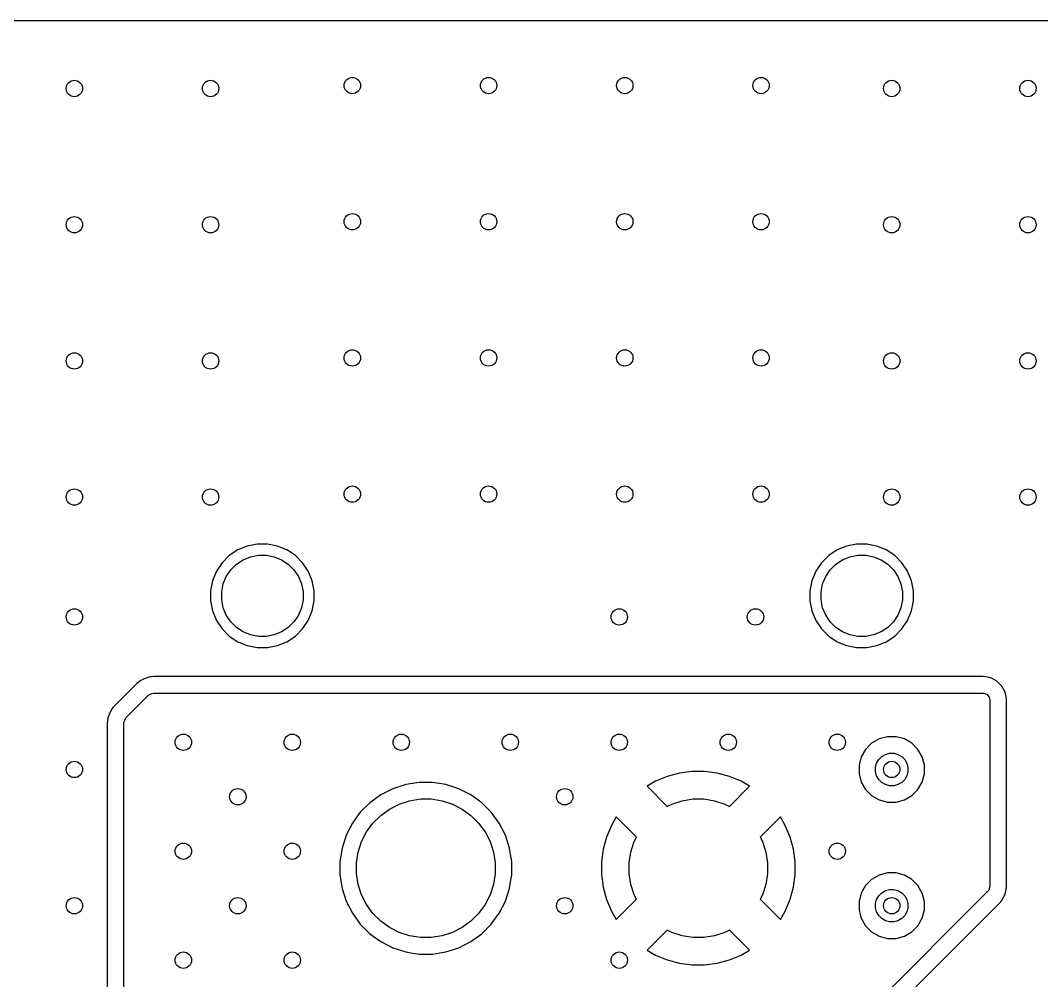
# Model space of a CAD drawing. Extents: x 2.65 to 6.49, y -4.64 to -1.62.
# Drawn here: x 3.504 to 4.242, y -2.318 to -1.624 of the extents above; entities that cross this region are included whole.
import ezdxf

# ---------------------------------------------------------------- set-up
doc = ezdxf.new("R2010")
doc.units = 0
doc.header["$MEASUREMENT"] = 0
doc.layers.add('BLACK', color=7, linetype='CONTINUOUS')

msp = doc.modelspace()

# ---------------------------------------------------------------- linework, layer by layer
at = {"layer": 'BLACK', "linetype": 'CONTINUOUS'}
for p, q in [((2.75764, -1.62404), (6.37621, -1.62404)), ((3.66141, -2.0067), (3.65528, -2.0108)), ((3.66822, -2.00388), (3.66141, -2.0067)), ((3.66141, -2.0067), (3.66141, -2.0067)), ((3.67545, -2.00244), (3.66822, -2.00388)), ((3.66822, -2.00388), (3.66822, -2.00388)), ((3.68282, -2.00244), (3.67545, -2.00244)), ((3.67545, -2.00244), (3.67545, -2.00244)), ((3.69005, -2.00388), (3.68282, -2.00244)), ((3.68282, -2.00244), (3.68282, -2.00244)), ((3.69686, -2.0067), (3.69005, -2.00388)), ((3.69005, -2.00388), (3.69005, -2.00388)), ((3.70299, -2.0108), (3.69686, -2.0067)), ((3.69686, -2.0067), (3.69686, -2.0067)), ((4.09448, -2.0067), (4.08835, -2.0108)), ((4.10129, -2.00388), (4.09448, -2.0067)), ((4.09448, -2.0067), (4.09448, -2.0067)), ((4.10852, -2.00244), (4.10129, -2.00388)), ((4.10129, -2.00388), (4.10129, -2.00388)), ((4.11589, -2.00244), (4.10852, -2.00244)), ((4.10852, -2.00244), (4.10852, -2.00244)), ((4.12312, -2.00388), (4.11589, -2.00244)), ((4.11589, -2.00244), (4.11589, -2.00244)), ((4.12993, -2.0067), (4.12312, -2.00388)), ((4.12312, -2.00388), (4.12312, -2.00388)), ((4.13606, -2.0108), (4.12993, -2.0067)), ((4.12993, -2.0067), (4.12993, -2.0067)), ((3.65528, -2.0108), (3.65007, -2.01601)), ((3.65528, -2.0108), (3.65528, -2.0108)), ((3.6604, -2.01704), (3.66521, -2.01382)), ((3.66521, -2.01382), (3.67056, -2.01161)), ((3.67056, -2.01161), (3.67624, -2.01048)), ((3.67624, -2.01048), (3.68203, -2.01048)), ((3.68203, -2.01048), (3.68771, -2.01161)), ((3.68771, -2.01161), (3.69305, -2.01382)), ((3.69305, -2.01382), (3.69787, -2.01704)), ((3.7082, -2.01601), (3.70299, -2.0108)), ((3.70299, -2.0108), (3.70299, -2.0108)), ((4.08835, -2.0108), (4.08314, -2.01601)), ((4.08835, -2.0108), (4.08835, -2.0108)), ((4.09347, -2.01704), (4.09829, -2.01382)), ((4.09829, -2.01382), (4.10363, -2.01161)), ((4.10363, -2.01161), (4.10931, -2.01048)), ((4.10931, -2.01048), (4.1151, -2.01048)), ((4.1151, -2.01048), (4.12078, -2.01161)), ((4.12078, -2.01161), (4.12612, -2.01382)), ((4.12612, -2.01382), (4.13094, -2.01704)), ((4.14127, -2.01601), (4.13606, -2.0108)), ((4.13606, -2.0108), (4.13606, -2.0108)), ((3.65007, -2.01601), (3.64597, -2.02214)), ((3.65007, -2.01601), (3.65007, -2.01601)), ((3.65309, -2.02594), (3.65631, -2.02113)), ((3.65631, -2.02113), (3.6604, -2.01704)), ((3.69787, -2.01704), (3.70196, -2.02113)), ((3.70196, -2.02113), (3.70517, -2.02594)), ((3.7123, -2.02214), (3.7082, -2.01601)), ((3.7082, -2.01601), (3.7082, -2.01601)), ((4.08314, -2.01601), (4.07904, -2.02214)), ((4.08314, -2.01601), (4.08314, -2.01601)), ((4.08616, -2.02594), (4.08938, -2.02113)), ((4.08938, -2.02113), (4.09347, -2.01704)), ((4.13094, -2.01704), (4.13503, -2.02113)), ((4.13503, -2.02113), (4.13825, -2.02594)), ((4.14537, -2.02214), (4.14127, -2.01601)), ((4.14127, -2.01601), (4.14127, -2.01601)), ((3.64597, -2.02214), (3.64315, -2.02895)), ((3.64597, -2.02214), (3.64597, -2.02214)), ((3.65088, -2.03129), (3.65309, -2.02594)), ((3.70517, -2.02594), (3.70739, -2.03129)), ((3.71512, -2.02895), (3.7123, -2.02214)), ((3.7123, -2.02214), (3.7123, -2.02214)), ((3.7123, -2.02214), (3.7123, -2.02214)), ((4.07904, -2.02214), (4.07622, -2.02895)), ((4.07904, -2.02214), (4.07904, -2.02214)), ((4.08395, -2.03129), (4.08616, -2.02594)), ((4.13825, -2.02594), (4.14046, -2.03129)), ((4.14819, -2.02895), (4.14537, -2.02214)), ((4.14537, -2.02214), (4.14537, -2.02214)), ((4.14537, -2.02214), (4.14537, -2.02214)), ((3.64315, -2.02895), (3.64171, -2.03618)), ((3.64171, -2.03618), (3.64171, -2.04355)), ((3.64315, -2.02895), (3.64315, -2.02895)), ((3.64975, -2.03697), (3.65088, -2.03129)), ((3.70739, -2.03129), (3.70852, -2.03697)), ((3.71656, -2.03618), (3.71512, -2.02895)), ((3.71656, -2.04355), (3.71656, -2.03618)), ((3.71656, -2.03618), (3.71656, -2.03618)), ((4.07622, -2.02895), (4.07478, -2.03618)), ((4.07478, -2.03618), (4.07478, -2.04355)), ((4.07622, -2.02895), (4.07622, -2.02895)), ((4.08282, -2.03697), (4.08395, -2.03129)), ((4.14046, -2.03129), (4.14159, -2.03697)), ((4.14963, -2.03618), (4.14819, -2.02895)), ((4.14963, -2.04355), (4.14963, -2.03618)), ((4.14963, -2.03618), (4.14963, -2.03618)), ((3.64171, -2.04355), (3.64315, -2.05078)), ((3.64975, -2.04276), (3.64975, -2.03697)), ((3.65088, -2.04843), (3.64975, -2.04276)), ((3.70852, -2.04276), (3.70739, -2.04843)), ((3.70852, -2.03697), (3.70852, -2.04276)), ((3.71512, -2.05078), (3.71656, -2.04355)), ((4.07478, -2.04355), (4.07622, -2.05078)), ((4.08282, -2.04276), (4.08282, -2.03697)), ((4.08395, -2.04843), (4.08282, -2.04276)), ((4.14159, -2.04276), (4.14046, -2.04843)), ((4.14159, -2.03697), (4.14159, -2.04276)), ((4.14819, -2.05078), (4.14963, -2.04355)), ((3.64315, -2.05078), (3.64315, -2.05078)), ((3.64315, -2.05078), (3.64597, -2.05759)), ((3.65309, -2.05378), (3.65088, -2.04843)), ((3.70739, -2.04843), (3.70517, -2.05378)), ((3.7123, -2.05759), (3.71512, -2.05078)), ((4.07622, -2.05078), (4.07622, -2.05078)), ((4.07622, -2.05078), (4.07904, -2.05759)), ((4.08616, -2.05378), (4.08395, -2.04843)), ((4.14046, -2.04843), (4.13825, -2.05378)), ((4.14537, -2.05759), (4.14819, -2.05078)), ((3.64597, -2.05759), (3.64597, -2.05759)), ((3.64597, -2.05759), (3.65007, -2.06372)), ((3.65631, -2.05859), (3.65309, -2.05378)), ((3.70517, -2.05378), (3.70196, -2.05859)), ((3.7082, -2.06372), (3.7123, -2.05759)), ((4.07904, -2.05759), (4.07904, -2.05759)), ((4.07904, -2.05759), (4.08314, -2.06372)), ((4.08938, -2.05859), (4.08616, -2.05378)), ((4.13825, -2.05378), (4.13503, -2.05859)), ((4.14127, -2.06372), (4.14537, -2.05759)), ((3.65007, -2.06372), (3.65007, -2.06372)), ((3.65007, -2.06372), (3.65528, -2.06893)), ((3.6604, -2.06269), (3.65631, -2.05859)), ((3.66521, -2.0659), (3.6604, -2.06269)), ((3.69787, -2.06269), (3.69305, -2.0659)), ((3.70196, -2.05859), (3.69787, -2.06269)), ((3.70299, -2.06893), (3.7082, -2.06372)), ((4.08314, -2.06372), (4.08314, -2.06372)), ((4.08314, -2.06372), (4.08835, -2.06893)), ((4.09347, -2.06269), (4.08938, -2.05859)), ((4.09829, -2.0659), (4.09347, -2.06269)), ((4.13094, -2.06269), (4.12612, -2.0659)), ((4.13503, -2.05859), (4.13094, -2.06269)), ((4.13606, -2.06893), (4.14127, -2.06372)), ((3.65528, -2.06893), (3.65528, -2.06893)), ((3.65528, -2.06893), (3.66141, -2.07302)), ((3.66141, -2.07302), (3.66141, -2.07302)), ((3.66141, -2.07302), (3.66141, -2.07302)), ((3.66141, -2.07302), (3.66822, -2.07585)), ((3.67056, -2.06812), (3.66521, -2.0659)), ((3.67624, -2.06925), (3.67056, -2.06812)), ((3.68203, -2.06925), (3.67624, -2.06925)), ((3.68771, -2.06812), (3.68203, -2.06925)), ((3.69305, -2.0659), (3.68771, -2.06812)), ((3.69005, -2.07585), (3.69686, -2.07302)), ((3.69686, -2.07302), (3.70299, -2.06893)), ((4.08835, -2.06893), (4.08835, -2.06893)), ((4.08835, -2.06893), (4.09448, -2.07302)), ((4.09448, -2.07302), (4.09448, -2.07302)), ((4.09448, -2.07302), (4.09448, -2.07302)), ((4.09448, -2.07302), (4.10129, -2.07585)), ((4.10363, -2.06812), (4.09829, -2.0659)), ((4.10931, -2.06925), (4.10363, -2.06812)), ((4.1151, -2.06925), (4.10931, -2.06925)), ((4.12078, -2.06812), (4.1151, -2.06925)), ((4.12612, -2.0659), (4.12078, -2.06812)), ((4.12312, -2.07585), (4.12993, -2.07302)), ((4.12993, -2.07302), (4.13606, -2.06893)), ((3.66822, -2.07585), (3.67545, -2.07728)), ((3.67545, -2.07728), (3.67545, -2.07728)), ((3.67545, -2.07728), (3.67545, -2.07728)), ((3.67545, -2.07728), (3.68282, -2.07728)), ((3.68282, -2.07728), (3.69005, -2.07585)), ((3.68282, -2.07728), (3.68282, -2.07728)), ((4.10129, -2.07585), (4.10852, -2.07728)), ((4.10852, -2.07728), (4.10852, -2.07728)), ((4.10852, -2.07728), (4.10852, -2.07728)), ((4.10852, -2.07728), (4.11589, -2.07728)), ((4.11589, -2.07728), (4.12312, -2.07585)), ((4.11589, -2.07728), (4.11589, -2.07728)), ((3.59123, -2.10111), (3.58849, -2.10316)), ((3.59365, -2.09979), (3.59123, -2.10111)), ((3.59785, -2.09842), (3.59365, -2.09979)), ((3.59365, -2.09979), (3.59365, -2.09979)), ((3.59812, -2.09839), (3.59785, -2.09842)), ((3.59785, -2.09842), (3.59785, -2.09842)), ((3.59916, -2.09828), (3.59812, -2.09839)), ((3.60045, -2.09821), (3.59916, -2.09828)), ((3.59916, -2.09828), (3.59916, -2.09828)), ((3.59916, -2.09828), (3.59916, -2.09828)), ((3.59916, -2.09828), (3.59916, -2.09828)), ((3.59916, -2.09828), (3.59916, -2.09828)), ((4.19984, -2.09821), (3.60045, -2.09821)), ((3.60045, -2.09821), (3.60045, -2.09821)), ((4.20323, -2.0987), (4.19984, -2.09821)), ((4.20587, -2.09947), (4.20323, -2.0987)), ((4.20323, -2.0987), (4.20323, -2.0987)), ((4.20981, -2.10147), (4.20587, -2.09947)), ((4.20587, -2.09947), (4.20587, -2.09947)), ((4.20587, -2.09947), (4.20587, -2.09947)), ((4.21157, -2.10313), (4.20981, -2.10147)), ((4.20981, -2.10147), (4.20981, -2.10147)), ((4.20981, -2.10147), (4.20981, -2.10147)), ((3.58849, -2.10316), (3.57206, -2.11959)), ((3.58849, -2.10316), (3.58849, -2.10316)), ((4.21337, -2.10521), (4.21157, -2.10313)), ((4.21157, -2.10313), (4.21157, -2.10313)), ((4.21157, -2.10313), (4.21157, -2.10313)), ((4.2156, -2.10903), (4.21337, -2.10521)), ((4.21604, -2.11053), (4.2156, -2.10903)), ((3.58056, -2.1281), (3.597, -2.11167)), ((3.597, -2.11167), (3.59941, -2.11035)), ((3.59941, -2.11035), (3.60045, -2.11024)), ((3.60045, -2.11024), (4.19984, -2.11024)), ((4.19984, -2.11024), (4.20248, -2.11101)), ((4.20248, -2.11101), (4.20428, -2.11309)), ((4.20428, -2.11309), (4.20472, -2.11512)), ((4.20472, -2.11512), (4.20472, -2.24995)), ((4.21648, -2.11256), (4.21604, -2.11053)), ((4.21675, -2.11512), (4.21648, -2.11256)), ((4.21675, -2.24995), (4.21675, -2.11512)), ((3.57037, -2.12158), (3.56837, -2.12552)), ((3.57054, -2.12137), (3.57037, -2.12158)), ((3.57037, -2.12158), (3.57037, -2.12158)), ((3.5712, -2.12055), (3.57054, -2.12137)), ((3.57206, -2.11959), (3.5712, -2.12055)), ((3.57206, -2.11959), (3.57206, -2.11959)), ((3.56759, -2.12816), (3.56711, -2.13155)), ((3.56711, -2.13155), (3.56711, -2.37781)), ((3.56837, -2.12552), (3.56759, -2.12816)), ((3.57913, -2.13155), (3.57991, -2.12891)), ((3.57913, -2.16224), (3.57913, -2.13155)), ((3.57991, -2.12891), (3.58056, -2.1281)), ((4.11934, -2.14644), (4.11494, -2.15084)), ((4.12473, -2.14332), (4.11934, -2.14644)), ((4.11934, -2.14644), (4.11934, -2.14644)), ((4.13075, -2.14171), (4.12473, -2.14332)), ((4.12473, -2.14332), (4.12473, -2.14332)), ((4.13697, -2.14171), (4.13075, -2.14171)), ((4.14298, -2.14332), (4.13697, -2.14171)), ((4.14837, -2.14644), (4.14298, -2.14332)), ((4.14298, -2.14332), (4.14298, -2.14332)), ((4.14298, -2.14332), (4.14298, -2.14332)), ((4.15278, -2.15084), (4.14837, -2.14644)), ((4.14837, -2.14644), (4.14837, -2.14644)), ((4.11494, -2.15084), (4.11183, -2.15623)), ((4.11494, -2.15084), (4.11494, -2.15084)), ((4.12934, -2.15444), (4.13232, -2.15364)), ((4.13232, -2.15364), (4.1354, -2.15364)), ((4.1354, -2.15364), (4.13838, -2.15444)), ((4.15589, -2.15623), (4.15278, -2.15084)), ((4.15278, -2.15084), (4.15278, -2.15084)), ((4.11183, -2.15623), (4.11022, -2.16224)), ((4.11183, -2.15623), (4.11183, -2.15623)), ((4.12215, -2.16381), (4.12295, -2.16083)), ((4.12295, -2.16083), (4.12449, -2.15816)), ((4.12449, -2.15816), (4.12667, -2.15598)), ((4.12667, -2.15598), (4.12934, -2.15444)), ((4.13838, -2.15444), (4.14105, -2.15598)), ((4.14105, -2.15598), (4.14323, -2.15816)), ((4.14323, -2.15816), (4.14477, -2.16083)), ((4.14477, -2.16083), (4.14557, -2.16381)), ((4.1575, -2.16224), (4.15589, -2.15623)), ((4.15589, -2.15623), (4.15589, -2.15623)), ((3.57913, -2.23183), (3.57913, -2.16224)), ((3.98043, -2.16803), (3.97158, -2.1704)), ((3.98951, -2.16683), (3.98043, -2.16803)), ((3.99867, -2.16683), (3.98951, -2.16683)), ((4.00776, -2.16803), (3.99867, -2.16683)), ((4.01661, -2.1704), (4.00776, -2.16803)), ((4.11022, -2.16224), (4.11022, -2.16847)), ((4.11022, -2.16847), (4.11183, -2.17448)), ((4.12215, -2.1669), (4.12215, -2.16381)), ((4.12295, -2.16987), (4.12215, -2.1669)), ((4.14557, -2.1669), (4.14477, -2.16987)), ((4.14557, -2.16381), (4.14557, -2.1669)), ((4.15589, -2.17448), (4.1575, -2.16847)), ((4.1575, -2.16847), (4.1575, -2.16224)), ((3.78272, -2.17621), (3.77343, -2.17923)), ((3.79236, -2.17469), (3.78272, -2.17621)), ((3.80213, -2.17469), (3.79236, -2.17469)), ((3.79236, -2.17469), (3.79236, -2.17469)), ((3.81177, -2.17621), (3.80213, -2.17469)), ((3.80213, -2.17469), (3.80213, -2.17469)), ((3.82105, -2.17923), (3.81177, -2.17621)), ((3.81177, -2.17621), (3.81177, -2.17621)), ((3.81177, -2.17621), (3.81177, -2.17621)), ((3.96312, -2.1739), (3.95706, -2.1774)), ((3.97158, -2.1704), (3.96312, -2.1739)), ((3.96312, -2.1739), (3.96312, -2.1739)), ((4.02507, -2.1739), (4.01661, -2.1704)), ((4.03113, -2.1774), (4.02507, -2.1739)), ((4.02507, -2.1739), (4.02507, -2.1739)), ((4.11183, -2.17448), (4.11183, -2.17448)), ((4.11183, -2.17448), (4.11494, -2.17987)), ((4.12449, -2.17254), (4.12295, -2.16987)), ((4.12667, -2.17472), (4.12449, -2.17254)), ((4.12934, -2.17627), (4.12667, -2.17472)), ((4.13232, -2.17706), (4.12934, -2.17627)), ((4.13838, -2.17627), (4.1354, -2.17706)), ((4.14105, -2.17472), (4.13838, -2.17627)), ((4.14323, -2.17254), (4.14105, -2.17472)), ((4.14477, -2.16987), (4.14323, -2.17254)), ((4.15278, -2.17987), (4.15589, -2.17448)), ((3.76473, -2.18366), (3.76023, -2.18694)), ((3.77343, -2.17923), (3.76473, -2.18366)), ((3.82975, -2.18366), (3.82105, -2.17923)), ((3.83765, -2.1894), (3.82975, -2.18366)), ((3.95706, -2.1774), (3.95706, -2.1774)), ((3.95706, -2.1774), (3.97164, -2.19199)), ((4.01655, -2.19199), (4.03113, -2.1774)), ((4.11494, -2.17987), (4.11494, -2.17987)), ((4.11494, -2.17987), (4.11494, -2.17987)), ((4.11494, -2.17987), (4.11934, -2.18427)), ((4.1354, -2.17706), (4.13232, -2.17706)), ((4.14837, -2.18427), (4.15278, -2.17987)), ((3.75684, -2.1894), (3.74993, -2.1963)), ((3.76023, -2.18694), (3.75684, -2.1894)), ((3.75684, -2.1894), (3.75684, -2.1894)), ((3.75684, -2.1894), (3.75684, -2.1894)), ((3.77102, -2.19391), (3.77803, -2.19034)), ((3.77803, -2.19034), (3.78553, -2.1879)), ((3.78553, -2.1879), (3.79331, -2.18667)), ((3.79331, -2.18667), (3.80118, -2.18667)), ((3.80118, -2.18667), (3.80896, -2.1879)), ((3.80896, -2.1879), (3.81645, -2.19034)), ((3.81645, -2.19034), (3.82347, -2.19391)), ((3.84456, -2.1963), (3.83765, -2.1894)), ((3.97164, -2.19199), (3.97489, -2.19034)), ((3.97489, -2.19034), (3.98238, -2.1879)), ((3.98238, -2.1879), (3.99016, -2.18667)), ((3.99016, -2.18667), (3.99803, -2.18667)), ((3.99803, -2.18667), (4.00581, -2.1879)), ((4.00581, -2.1879), (4.0133, -2.19034)), ((4.0133, -2.19034), (4.01655, -2.19199)), ((4.11934, -2.18427), (4.11934, -2.18427)), ((4.11934, -2.18427), (4.11934, -2.18427)), ((4.11934, -2.18427), (4.12473, -2.18738)), ((4.12473, -2.18738), (4.12473, -2.18738)), ((4.12473, -2.18738), (4.13075, -2.189)), ((4.13075, -2.189), (4.13075, -2.189)), ((4.13075, -2.189), (4.13697, -2.189)), ((4.13697, -2.189), (4.14298, -2.18738)), ((4.13697, -2.189), (4.13697, -2.189)), ((4.14298, -2.18738), (4.14837, -2.18427)), ((3.74993, -2.1963), (3.74748, -2.19967)), ((3.74993, -2.1963), (3.74993, -2.1963)), ((3.74993, -2.1963), (3.74993, -2.1963)), ((3.75907, -2.20411), (3.76464, -2.19854)), ((3.76464, -2.19854), (3.77102, -2.19391)), ((3.82347, -2.19391), (3.82984, -2.19854)), ((3.82984, -2.19854), (3.83541, -2.20411)), ((3.85029, -2.2042), (3.84456, -2.1963)), ((3.74419, -2.2042), (3.73976, -2.2129)), ((3.74748, -2.19967), (3.74419, -2.2042)), ((3.75444, -2.21048), (3.75907, -2.20411)), ((3.83541, -2.20411), (3.84004, -2.21048)), ((3.85473, -2.2129), (3.85029, -2.2042)), ((3.93128, -2.20574), (3.92778, -2.2142)), ((3.93479, -2.19967), (3.93128, -2.20574)), ((3.93128, -2.20574), (3.93128, -2.20574)), ((3.94937, -2.21426), (3.93479, -2.19967)), ((3.93479, -2.19967), (3.93479, -2.19967)), ((4.0534, -2.19967), (4.03882, -2.21426)), ((4.0569, -2.20574), (4.0534, -2.19967)), ((4.0534, -2.19967), (4.0534, -2.19967)), ((4.06041, -2.2142), (4.0569, -2.20574)), ((4.0569, -2.20574), (4.0569, -2.20574)), ((3.73976, -2.2129), (3.73674, -2.22219)), ((3.75087, -2.2175), (3.75444, -2.21048)), ((3.84004, -2.21048), (3.84362, -2.2175)), ((3.85774, -2.22219), (3.85473, -2.2129)), ((3.74843, -2.22499), (3.75087, -2.2175)), ((3.84362, -2.2175), (3.84605, -2.22499)), ((3.92778, -2.2142), (3.92541, -2.22305)), ((3.94528, -2.22499), (3.94772, -2.2175)), ((3.94772, -2.2175), (3.94937, -2.21426)), ((4.03882, -2.21426), (4.04047, -2.2175)), ((4.04047, -2.2175), (4.0429, -2.22499)), ((4.06278, -2.22305), (4.06041, -2.2142)), ((3.73674, -2.22219), (3.73522, -2.23183)), ((3.7472, -2.23277), (3.74843, -2.22499)), ((3.84605, -2.22499), (3.84729, -2.23277)), ((3.85825, -2.2254), (3.85774, -2.22219)), ((3.85927, -2.23183), (3.85825, -2.2254)), ((3.92541, -2.22305), (3.92421, -2.23213)), ((3.94405, -2.23277), (3.94528, -2.22499)), ((4.0429, -2.22499), (4.04414, -2.23277)), ((4.06398, -2.23213), (4.06278, -2.22305)), ((3.57913, -2.60467), (3.57913, -2.23183)), ((3.73522, -2.23183), (3.73522, -2.24159)), ((3.7472, -2.24065), (3.7472, -2.23277)), ((3.84729, -2.23277), (3.84729, -2.24065)), ((3.85927, -2.23213), (3.85927, -2.23183)), ((3.85927, -2.24159), (3.85927, -2.23213)), ((3.92421, -2.23213), (3.92421, -2.24129)), ((3.94405, -2.24065), (3.94405, -2.23277)), ((4.04414, -2.23277), (4.04414, -2.24065)), ((4.06398, -2.24129), (4.06398, -2.23213)), ((3.73522, -2.24159), (3.73674, -2.25124)), ((3.74843, -2.24843), (3.7472, -2.24065)), ((3.84729, -2.24065), (3.84605, -2.24843)), ((3.8585, -2.24647), (3.85927, -2.24159)), ((3.92421, -2.24129), (3.92541, -2.25038)), ((3.94528, -2.24843), (3.94405, -2.24065)), ((4.04414, -2.24065), (4.0429, -2.24843)), ((4.06278, -2.25038), (4.06398, -2.24129)), ((4.12473, -2.24175), (4.11934, -2.24486)), ((4.13075, -2.24014), (4.12473, -2.24175)), ((4.12473, -2.24175), (4.12473, -2.24175)), ((4.13697, -2.24014), (4.13075, -2.24014)), ((4.14298, -2.24175), (4.13697, -2.24014)), ((4.14837, -2.24486), (4.14298, -2.24175)), ((4.14298, -2.24175), (4.14298, -2.24175)), ((4.14298, -2.24175), (4.14298, -2.24175)), ((3.75087, -2.25592), (3.74843, -2.24843)), ((3.84605, -2.24843), (3.84362, -2.25592)), ((3.85774, -2.25124), (3.8585, -2.24647)), ((3.94772, -2.25592), (3.94528, -2.24843)), ((4.0429, -2.24843), (4.04047, -2.25592)), ((4.11494, -2.24926), (4.11183, -2.25465)), ((4.11934, -2.24486), (4.11494, -2.24926)), ((4.11494, -2.24926), (4.11494, -2.24926)), ((4.11934, -2.24486), (4.11934, -2.24486)), ((4.15278, -2.24926), (4.14837, -2.24486)), ((4.14837, -2.24486), (4.14837, -2.24486)), ((4.15589, -2.25465), (4.15278, -2.24926)), ((4.15278, -2.24926), (4.15278, -2.24926)), ((4.20472, -2.24995), (4.20395, -2.25259)), ((4.21626, -2.25334), (4.21675, -2.24995)), ((3.73674, -2.25124), (3.73674, -2.25124)), ((3.73674, -2.25124), (3.73976, -2.26052)), ((3.75444, -2.26294), (3.75087, -2.25592)), ((3.84362, -2.25592), (3.84004, -2.26294)), ((3.85473, -2.26052), (3.85774, -2.25124)), ((3.92541, -2.25038), (3.92778, -2.25922)), ((3.94937, -2.25917), (3.94772, -2.25592)), ((4.04047, -2.25592), (4.03882, -2.25917)), ((4.06045, -2.25908), (4.06278, -2.25038)), ((4.20329, -2.2534), (4.10598, -2.35072)), ((4.11183, -2.25465), (4.11022, -2.26067)), ((4.11183, -2.25465), (4.11183, -2.25465)), ((4.12295, -2.25926), (4.12449, -2.25659)), ((4.12449, -2.25659), (4.12667, -2.25441)), ((4.12667, -2.25441), (4.12934, -2.25287)), ((4.12934, -2.25287), (4.13232, -2.25207)), ((4.13232, -2.25207), (4.1354, -2.25207)), ((4.1354, -2.25207), (4.13838, -2.25287)), ((4.13838, -2.25287), (4.14105, -2.25441)), ((4.14105, -2.25441), (4.14323, -2.25659)), ((4.14323, -2.25659), (4.14477, -2.25926)), ((4.1575, -2.26067), (4.15589, -2.25465)), ((4.15589, -2.25465), (4.15589, -2.25465)), ((4.20395, -2.25259), (4.20329, -2.2534)), ((4.21349, -2.25991), (4.21549, -2.25597)), ((4.21549, -2.25597), (4.21626, -2.25334)), ((3.73976, -2.26052), (3.74419, -2.26922)), ((3.75907, -2.26931), (3.75444, -2.26294)), ((3.84004, -2.26294), (3.83541, -2.26931)), ((3.85029, -2.26922), (3.85473, -2.26052)), ((3.92778, -2.25922), (3.93128, -2.26769)), ((3.93479, -2.27375), (3.94937, -2.25917)), ((4.03882, -2.25917), (4.0534, -2.27375)), ((4.0569, -2.26769), (4.05981, -2.26067)), ((4.05981, -2.26067), (4.06041, -2.25922)), ((4.06041, -2.25922), (4.06045, -2.25908)), ((4.06045, -2.25908), (4.06045, -2.25908)), ((4.11022, -2.26067), (4.11022, -2.26689)), ((4.12215, -2.26224), (4.12295, -2.25926)), ((4.12215, -2.26532), (4.12215, -2.26224)), ((4.14477, -2.25926), (4.14557, -2.26224)), ((4.14557, -2.26224), (4.14557, -2.26532)), ((4.1575, -2.26689), (4.1575, -2.26067)), ((4.16527, -2.30843), (4.2118, -2.2619)), ((4.2118, -2.2619), (4.21266, -2.26095)), ((4.21266, -2.26095), (4.21331, -2.26013)), ((4.21331, -2.26013), (4.21349, -2.25991)), ((3.74419, -2.26922), (3.74993, -2.27712)), ((3.76464, -2.27488), (3.75907, -2.26931)), ((3.83541, -2.26931), (3.82984, -2.27488)), ((3.84456, -2.27712), (3.85029, -2.26922)), ((3.93128, -2.26769), (3.93128, -2.26769)), ((3.93128, -2.26769), (3.93479, -2.27375)), ((4.0534, -2.27375), (4.0569, -2.26769)), ((4.0569, -2.26769), (4.0569, -2.26769)), ((4.11022, -2.26689), (4.1111, -2.27018)), ((4.1111, -2.27018), (4.11183, -2.2729)), ((4.12295, -2.2683), (4.12215, -2.26532)), ((4.12449, -2.27097), (4.12295, -2.2683)), ((4.12667, -2.27315), (4.12449, -2.27097)), ((4.14323, -2.27097), (4.14105, -2.27315)), ((4.14477, -2.2683), (4.14323, -2.27097)), ((4.14557, -2.26532), (4.14477, -2.2683)), ((4.15589, -2.2729), (4.1575, -2.26689)), ((3.74993, -2.27712), (3.75684, -2.28402)), ((3.77102, -2.27951), (3.76464, -2.27488)), ((3.77803, -2.28309), (3.77102, -2.27951)), ((3.82347, -2.27951), (3.81645, -2.28309)), ((3.82984, -2.27488), (3.82347, -2.27951)), ((3.83765, -2.28402), (3.84456, -2.27712)), ((3.93479, -2.27375), (3.93479, -2.27375)), ((4.0534, -2.27375), (4.0534, -2.27375)), ((4.11183, -2.2729), (4.11183, -2.27291)), ((4.11183, -2.27291), (4.11494, -2.2783)), ((4.11494, -2.2783), (4.11494, -2.2783)), ((4.11494, -2.2783), (4.11494, -2.2783)), ((4.11494, -2.2783), (4.11934, -2.2827)), ((4.12934, -2.27469), (4.12667, -2.27315)), ((4.13232, -2.27549), (4.12934, -2.27469)), ((4.1354, -2.27549), (4.13232, -2.27549)), ((4.13838, -2.27469), (4.1354, -2.27549)), ((4.14105, -2.27315), (4.13838, -2.27469)), ((4.14837, -2.2827), (4.15278, -2.2783)), ((4.15278, -2.2783), (4.15589, -2.2729)), ((3.75684, -2.28402), (3.76473, -2.28976)), ((3.78553, -2.28552), (3.77803, -2.28309)), ((3.79331, -2.28675), (3.78553, -2.28552)), ((3.80118, -2.28675), (3.79331, -2.28675)), ((3.80896, -2.28552), (3.80118, -2.28675)), ((3.81645, -2.28309), (3.80896, -2.28552)), ((3.82975, -2.28976), (3.83765, -2.28402)), ((3.97164, -2.28144), (3.95706, -2.29602)), ((3.97489, -2.28309), (3.97164, -2.28144)), ((3.98238, -2.28552), (3.97489, -2.28309)), ((3.99016, -2.28675), (3.98238, -2.28552)), ((3.99803, -2.28675), (3.99016, -2.28675)), ((4.00581, -2.28552), (3.99803, -2.28675)), ((4.0133, -2.28309), (4.00581, -2.28552)), ((4.01655, -2.28144), (4.0133, -2.28309)), ((4.03113, -2.29602), (4.01655, -2.28144)), ((4.11934, -2.2827), (4.11934, -2.2827)), ((4.11934, -2.2827), (4.11934, -2.2827)), ((4.11934, -2.2827), (4.12473, -2.28581)), ((4.12473, -2.28581), (4.12473, -2.28581)), ((4.12473, -2.28581), (4.13075, -2.28742)), ((4.13697, -2.28742), (4.14298, -2.28581)), ((4.14298, -2.28581), (4.14837, -2.2827)), ((3.76473, -2.28976), (3.77343, -2.2942)), ((3.77343, -2.2942), (3.78272, -2.29721)), ((3.81177, -2.29721), (3.82105, -2.2942)), ((3.82105, -2.2942), (3.82975, -2.28976)), ((4.13075, -2.28742), (4.13075, -2.28742)), ((4.13075, -2.28742), (4.13697, -2.28742)), ((4.13697, -2.28742), (4.13697, -2.28742)), ((3.78272, -2.29721), (3.78634, -2.29779)), ((3.78634, -2.29779), (3.79236, -2.29874)), ((3.79236, -2.29874), (3.79236, -2.29874)), ((3.79236, -2.29874), (3.80213, -2.29874)), ((3.80213, -2.29874), (3.80748, -2.29789)), ((3.80748, -2.29789), (3.81177, -2.29721)), ((3.95706, -2.29602), (3.95706, -2.29602)), ((3.95706, -2.29602), (3.96312, -2.29952)), ((3.96312, -2.29952), (3.96312, -2.29952)), ((3.96312, -2.29952), (3.97158, -2.30303)), ((4.01661, -2.30303), (4.02507, -2.29952)), ((4.02507, -2.29952), (4.03113, -2.29602)), ((4.02507, -2.29952), (4.02507, -2.29952)), ((4.03113, -2.29602), (4.03113, -2.29602)), ((3.97158, -2.30303), (3.98043, -2.3054)), ((3.98043, -2.3054), (3.98951, -2.30659)), ((3.98951, -2.30659), (3.99867, -2.30659)), ((3.99867, -2.30659), (4.00776, -2.3054)), ((4.00776, -2.3054), (4.01661, -2.30303)), ((4.12595, -2.34775), (4.16527, -2.30843))]:
    msp.add_line(p, q, dxfattribs=at)
at = {"layer": 'BLACK'}
for centre in [(3.54331, -1.67323), (3.64173, -1.67323), (3.74416, -1.6711), (3.84258, -1.6711), (3.94101, -1.6711), (4.03943, -1.6711), (4.13386, -1.67323), (4.23228, -1.67323), (3.54331, -1.77165), (3.64173, -1.77165), (3.74416, -1.76952), (3.84258, -1.76952), (3.94101, -1.76952), (4.03943, -1.76952), (4.13386, -1.77165), (4.23228, -1.77165), (3.54331, -1.87008), (3.64173, -1.87008), (3.74416, -1.86795), (3.84258, -1.86795), (3.94101, -1.86795), (4.03943, -1.86795), (4.13386, -1.87008), (4.23228, -1.87008), (3.74416, -1.96637), (3.84258, -1.96637), (3.94101, -1.96637), (4.03943, -1.96637), (3.54331, -1.9685), (3.64173, -1.9685), (4.13386, -1.9685), (4.23228, -1.9685), (3.54331, -2.05512), (3.93701, -2.05512), (4.03543, -2.05512), (3.62205, -2.14567), (3.70079, -2.14567), (3.77953, -2.14567), (3.85827, -2.14567), (3.93701, -2.14567), (4.01575, -2.14567), (4.09449, -2.14567), (3.54331, -2.16535), (4.13386, -2.16535), (3.66142, -2.18504), (3.89764, -2.18504), (3.62205, -2.22441), (3.70079, -2.22441), (4.09449, -2.22441), (3.54331, -2.26378), (3.66142, -2.26378), (3.89764, -2.26378), (4.13386, -2.26378), (3.62205, -2.30315), (3.70079, -2.30315), (3.93701, -2.30315)]:
    msp.add_circle(centre, 0.00591, dxfattribs=at)

doc.saveas('drawing.dxf')
